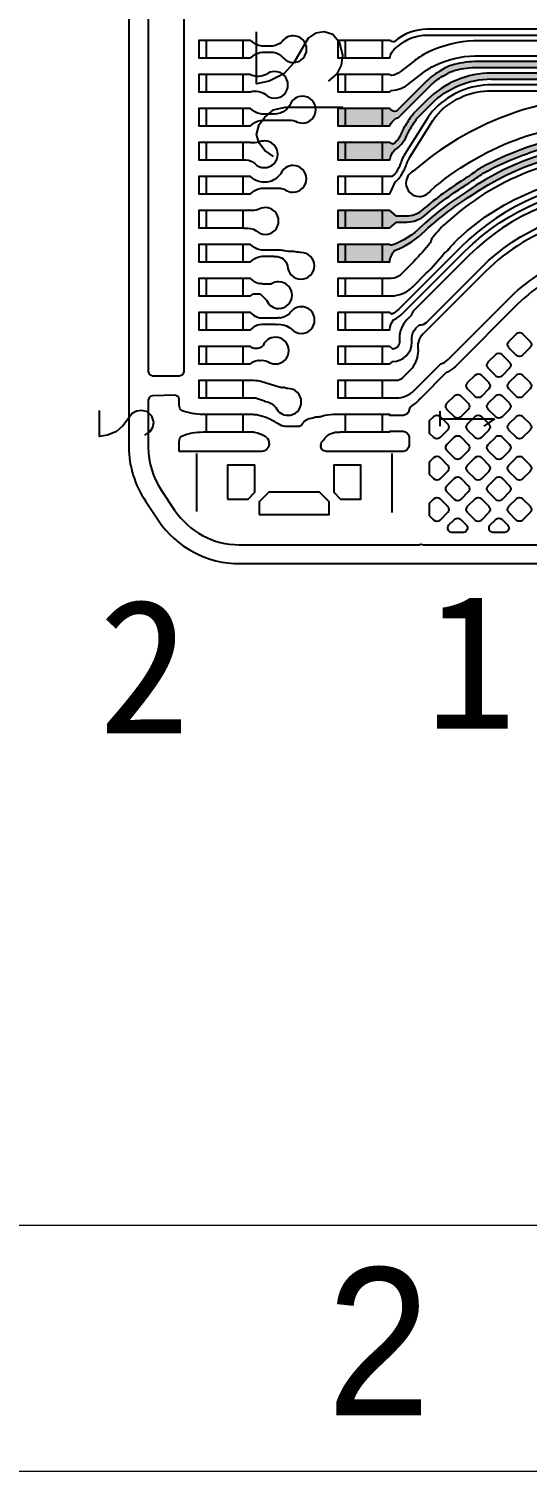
# Model space of a CAD drawing. Header units: millimetres. Extents: x 164 to 1164, y 133 to 906.
# Drawn here: x 243.63 to 258.81, y 440.77 to 484.73 of the extents above; entities that cross this region are included whole.
import ezdxf

# ---------------------------------------------------------------- set-up
doc = ezdxf.new("R2010")
doc.units = ezdxf.units.MM
for name, color, linetype in [('00点位图', 100, 'Continuous'), ('gbr-dxf', 7, 'Continuous'), ('gbr-dxf_layer0', 7, 'Continuous'), ('gbr-outline-dxf', 2, 'Continuous'), ('lingjian_layer1', 7, 'Continuous'), ('outline_layer0', 7, 'Continuous'), ('備註', 1, 'Continuous'), ('设计图框', 120, 'Continuous')]:
    doc.layers.add(name, color=color, linetype=linetype)
doc.styles.add('SLDTEXTSTYLE1', font='', dxfattribs={"width": 0.94})
doc.styles.get("Standard").update_dxf_attribs({"font": ''})
doc.styles.get('SLDTEXTSTYLE1').set_extended_font_data('SWIsop1')
doc.styles.get('Standard').set_extended_font_data('SimSun')
pattern_1 = [(270, (59.90475, 10702.29015), (0.2069388116, -4e-17), [0.150500954, -0.0564378577]), (360, (59.90475, 10702.29015), (5e-17, 0.2069388116), [0.150500954, -0.0564378577])]

# ---------------------------------------------------------------- blocks, each defined once
blk = doc.blocks.new('YHD点位图')
at = {"layer": '00点位图', "color": 4, "linetype": 'Continuous', "lineweight": 18}
for p, q in [((1662.795, 1446.327), (1959.795, 1446.327)), ((1667.795, 1441.327), (1954.795, 1441.327))]:
    blk.add_line(p, q, dxfattribs=at)
at = {"layer": '00点位图', "color": 4, "linetype": 'Continuous', "lineweight": 0, "insert": (1721.61, 1445.462), "char_height": 3, "attachment_point": 1, "style": 'SLDTEXTSTYLE1'}
blk.add_mtext('2', dxfattribs=at)

msp = doc.modelspace()

# ---------------------------------------------------------------- hatches: boundary and pattern name
at = {"layer": '備註'}
h = msp.add_hatch(dxfattribs=at)
h.set_pattern_fill('ANGLE', color=2, scale=0.029626, angle=-90, style=0)
h.set_pattern_definition(pattern_1)
h.paths.add_polyline_path([(552.718, 511.701), (552.718, 511.701), (554.297, 511.701), (554.297, 512.228), (552.718, 512.228), (552.718, 512.226, -0.147077), (552.442, 511.922, 0.024913), (552.216, 511.833, 0.009985), (552.214, 511.832, -0.10745), (550.302, 511.414), (550.299, 511.415), (514.355, 511.415), (514.354, 511.415, -0.007679), (513.666, 511.425, 0.026031), (513.657, 511.425), (511.675, 511.425, -0.103594), (502.203, 513.41, 0.013559), (502.199, 513.412, -0.023696), (500.196, 514.405, 0.013637), (500.193, 514.407, -0.025081), (498.186, 515.661, 0.013786), (498.182, 515.664), (496.87, 516.578, 0.01809), (496.865, 516.581, 0.027318), (496.073, 517.071, 0.021475), (496.066, 517.074, 0.083946), (493.376, 517.999, 0.016943), (493.37, 518), (492.162, 518.199, 0.012799), (492.159, 518.199, 0.040417), (491.009, 518.293, 0.015946), (491.004, 518.293), (364.936, 518.293, 0.027983), (364.926, 518.293, -0.010849), (364.872, 518.29), (364.868, 518.29, -0.004752), (364.67, 518.286, 0.01042), (364.668, 518.286, -0.007512), (364.498, 518.293, 0.01663), (364.493, 518.293), (354.436, 518.293), (354.431, 518.293, 0.074077), (345.931, 516.961, 0.010787), (345.929, 516.96, 0.121182), (336.223, 511.088), (336.222, 511.087), (322.273, 497.139), (322.273, 497.139), (322.271, 497.136), (322.27, 497.136), (320.811, 495.676), (320.81, 495.676, -0.116018), (304.933, 485.847, 0.021578), (304.926, 485.844, -0.005089), (304.825, 485.808, 0.02687), (304.817, 485.806), (304.81, 485.803, -0.003934), (304.757, 485.786, 0.01321), (304.753, 485.785, -0.079744), (291.993, 483.737), (257.216, 483.737, 0.021672), (257.209, 483.737, 0.061611), (256.497, 483.619, 0.015265), (256.492, 483.617, 0.055704), (256.318, 483.543, 0.014582), (256.314, 483.541), (256.144, 483.443, 0.01249), (256.141, 483.441, 0.064006), (255.714, 483.111), (255.714, 483.111), (254.852, 482.248, -0.346821), (254.687, 482.24, -0.056281), (254.623, 482.305), (254.623, 482.306), (253.044, 482.306), (253.044, 481.778), (254.623, 481.778), (254.623, 481.78, -0.140537), (254.799, 481.999, 0.012626), (254.857, 482.017, 0.122696), (254.895, 482.039, 0.009953), (254.896, 482.041), (255.84, 482.986), (255.84, 482.986, -0.064349), (256.233, 483.29, 0.010028), (256.235, 483.291), (256.399, 483.385, 0.011562), (256.402, 483.387, -0.058511), (256.547, 483.448, 0.017176), (256.552, 483.45, -0.06084), (257.212, 483.56), (291.993, 483.56, 0.079726), (304.806, 485.615), (304.808, 485.616, 0.004157), (304.866, 485.635, 0.010305), (304.869, 485.636), (304.871, 485.637, 0.016788), (304.877, 485.638, 0.0056), (304.991, 485.679, 0.010062), (304.994, 485.68, 0.115989), (320.936, 495.55), (320.936, 495.551), (322.396, 497.01), (322.396, 497.011), (322.399, 497.013), (322.399, 497.013), (336.347, 510.962), (336.348, 510.963, -0.121149), (345.979, 516.79, 0.010844), (345.982, 516.791, -0.074072), (354.429, 518.115), (354.432, 518.115), (364.49, 518.115, 0.007681), (364.669, 518.108, 0.028419), (364.679, 518.108, 0.004526), (364.87, 518.113), (364.873, 518.113, 0.01183), (364.94, 518.116), (490.998, 518.116, 0.015891), (491.003, 518.115, -0.040734), (492.134, 518.023, 0.013027), (492.137, 518.023), (493.336, 517.826, 0.016787), (493.341, 517.825, -0.084326), (495.988, 516.915, 0.021778), (495.994, 516.911, -0.026919), (496.759, 516.439, 0.018343), (496.763, 516.435), (498.084, 515.516, 0.013792), (498.088, 515.513, 0.024991), (500.102, 514.254, 0.013709), (500.106, 514.252, 0.023698), (502.124, 513.251, 0.013438), (502.128, 513.249, 0.103639), (511.675, 511.247), (511.675, 511.247), (513.663, 511.247, 0.012432), (513.666, 511.247, 0.00761), (514.355, 511.237), (550.295, 511.237), (550.299, 511.237, 0.107504), (552.285, 511.669, 0.010305), (552.287, 511.67, -0.022597), (552.477, 511.747, -0.12907), (552.718, 511.701)])
h = msp.add_hatch(dxfattribs=at)
h.set_pattern_fill('ANGLE', color=2, scale=0.029626, angle=-90, style=0)
h.set_pattern_definition(pattern_1)
h.paths.add_polyline_path([(254.622, 480.741), (254.622, 480.741), (254.623, 480.741), (254.623, 480.745, -0.143527), (254.767, 481.04, 0.161912), (255.129, 481.458, 0.011857), (255.13, 481.461, -0.03154), (255.201, 481.609), (255.201, 481.61, -0.024073), (255.425, 481.96), (255.426, 481.961, -0.041611), (255.539, 482.095), (255.54, 482.095), (255.89, 482.446), (255.89, 482.446, -0.19853), (257.712, 483.205, 0.018524), (257.719, 483.204), (291.997, 483.204, 0.015927), (292.002, 483.205, 0.079659), (304.915, 485.277, 0.010038), (304.918, 485.277, 0.003875), (304.977, 485.297), (304.979, 485.298, 0.0046), (304.984, 485.3, 0.013237), (304.988, 485.301), (304.988, 485.301, 0.010502), (304.991, 485.302, 0.005277), (305.106, 485.342), (305.106, 485.342, 0.115991), (321.187, 495.299), (321.188, 495.299), (322.647, 496.759), (322.647, 496.759), (322.65, 496.762), (322.65, 496.762), (336.599, 510.71, -0.121188), (346.088, 516.451, 0.015859), (346.092, 516.453, -0.073996), (354.428, 517.76, 0.016892), (354.433, 517.76), (364.482, 517.76, 0.007318), (364.663, 517.752, 0.02268), (364.67, 517.752, 0.00479), (364.88, 517.757), (364.883, 517.757, 0.00999), (364.953, 517.76), (364.954, 517.76), (491.002, 517.76), (491.002, 517.76, -0.040628), (492.072, 517.673, 0.012836), (492.076, 517.673), (493.283, 517.474), (493.284, 517.474, -0.084204), (495.814, 516.605, 0.013395), (495.818, 516.602, -0.027302), (496.56, 516.144), (496.56, 516.143), (497.877, 515.226, 0.013623), (497.881, 515.224, 0.025079), (499.933, 513.941, 0.02179), (499.94, 513.938, 0.023623), (501.982, 512.925, 0.013169), (501.985, 512.923, 0.103579), (511.669, 510.892, 0.015928), (511.675, 510.892), (513.657, 510.892), (513.658, 510.892, 0.007528), (514.349, 510.882, 0.015927), (514.354, 510.882), (517.122, 510.882, 0.009993), (517.125, 510.882, 0.010631), (519.146, 510.839, 0.015908), (519.151, 510.839), (552.515, 510.839), (552.718, 510.663), (552.719, 510.664), (554.296, 510.664), (554.296, 511.191), (552.719, 511.191), (552.718, 511.192), (552.516, 511.016), (519.146, 511.016, 0.015908), (519.141, 511.016, -0.01057), (517.139, 511.059, 0.02945), (517.129, 511.059), (514.349, 511.059, 0.015871), (514.344, 511.059, -0.007514), (513.659, 511.07), (513.653, 511.07), (511.68, 511.07, 0.015853), (511.675, 511.07, -0.103589), (502.06, 513.084, 0.013854), (502.057, 513.086, -0.023741), (500.02, 514.097, 0.021454), (500.013, 514.1, -0.024958), (497.986, 515.367, 0.013892), (497.982, 515.369), (496.662, 516.289), (496.661, 516.289, 0.027168), (495.906, 516.756, 0.013861), (495.903, 516.758, 0.084334), (493.313, 517.649), (493.312, 517.649), (492.108, 517.847, 0.012788), (492.105, 517.848, 0.040777), (491.002, 517.938), (364.948, 517.938, 0.033501), (364.936, 517.937, -0.008576), (364.882, 517.935), (364.878, 517.935, -0.004789), (364.671, 517.93, -0.007662), (364.488, 517.938, 0.030158), (364.477, 517.938), (354.44, 517.938, 0.020822), (354.433, 517.938, 0.074094), (346.035, 516.621, 0.015776), (346.03, 516.619, 0.121134), (336.473, 510.836), (336.473, 510.836), (336.473, 510.836), (336.473, 510.836), (322.525, 496.888), (322.525, 496.888), (322.522, 496.885), (322.522, 496.885), (321.062, 495.425), (321.061, 495.424, -0.115971), (305.053, 485.512, 0.016224), (305.048, 485.51, -0.005267), (304.937, 485.471, 0.01145), (304.934, 485.47, -0.00641), (304.929, 485.468, 0.015451), (304.924, 485.467), (304.922, 485.466, -0.003872), (304.866, 485.447, 0.011452), (304.862, 485.446, -0.079707), (291.997, 483.382, 0.015908), (291.992, 483.382), (257.725, 483.382, 0.01892), (257.719, 483.382, 0.199175), (255.764, 482.571), (255.764, 482.571), (255.414, 482.221, 0.041955), (255.28, 482.063, 0.009866), (255.279, 482.061, 0.024085), (255.046, 481.696, 0.011282), (255.045, 481.693, 0.031648), (254.964, 481.525), (254.964, 481.523, -0.141286), (254.722, 481.222, -0.092915), (254.623, 481.268), (254.623, 481.269), (253.044, 481.269), (253.044, 480.741), (254.621, 480.741)])
h = msp.add_hatch(dxfattribs=at)
h.set_pattern_fill('ANGLE', color=3, scale=0.029626, angle=-90, style=0)
h.set_pattern_definition(pattern_1)
h.paths.add_polyline_path([(552.719, 509.118), (552.719, 509.117), (552.718, 509.117), (552.718, 509.099, -0.135503), (552.63, 508.843, 0.145481), (552.395, 508.571, 0.012806), (552.394, 508.567, -0.309626), (552.007, 508.338, 0.01323), (552.003, 508.338), (551.933, 508.343, 0.032146), (551.922, 508.343, -0.03227), (551.845, 508.346, 0.037966), (551.831, 508.346), (551.822, 508.346, 0.0189), (551.816, 508.347), (551.621, 508.347), (551.617, 508.347, -0.197315), (551.301, 508.479, 0.0138), (551.297, 508.482), (551.035, 508.745, 0.014353), (551.031, 508.748, 0.198284), (549.721, 509.289), (549.72, 509.289), (519.153, 509.289, 0.0189), (519.147, 509.289, -0.009045), (516.774, 509.332), (516.771, 509.332), (514.346, 509.332), (514.343, 509.332, -0.007254), (513.632, 509.343), (513.629, 509.343), (511.674, 509.343), (511.67, 509.343, -0.095145), (502.155, 511.17), (502.154, 511.17, -0.003087), (501.936, 511.259, 0.013519), (501.932, 511.26, -0.003336), (501.888, 511.279, 0.024524), (501.88, 511.282, -0.00549), (501.362, 511.502, 0.013153), (501.358, 511.503, -0.023702), (499.178, 512.586, 0.015009), (499.174, 512.588), (499.169, 512.591, 0.010887), (499.166, 512.593, -0.002083), (498.983, 512.696, 0.021338), (498.977, 512.7), (495.537, 514.657, 0.02144), (495.53, 514.66, 0.024705), (494.507, 515.178, 0.022611), (494.5, 515.181, 0.004658), (494.494, 515.183, 0.115), (490.233, 516.176), (352.622, 516.176), (352.618, 516.176, 0.020104), (352.437, 516.169), (352.436, 516.169, 0.055498), (346.537, 515.017, 0.010411), (346.534, 515.016, 0.095771), (339.277, 511.109, 0.029124), (339.269, 511.102), (338.737, 510.57, 0.078224), (338.72, 510.547), (322.55, 494.376, -0.198912), (291.794, 481.636, 0.015908), (291.789, 481.636), (261.311, 481.636), (261.307, 481.636, 0.02385), (261.121, 481.628, 0.01214), (261.118, 481.627, 0.024489), (260.169, 481.489, 0.0098), (260.167, 481.489, 0.045369), (258.642, 481.059, 0.012638), (258.638, 481.058, 0.034138), (257.42, 480.509, 0.010851), (257.418, 480.508, 0.042989), (257.259, 480.403), (257.258, 480.402, -0.025658), (257.068, 480.267), (257.066, 480.266, 0.009269), (256.796, 480.087, 0.037569), (255.583, 479.187), (255.582, 479.186, -0.180112), (255.136, 479.02, 0.01571), (255.131, 479.02), (254.825, 479.02), (254.623, 479.195), (254.622, 479.195), (253.044, 479.195), (253.044, 478.667), (254.621, 478.667), (254.623, 478.667), (254.825, 478.842), (255.136, 478.842, 0.016824), (255.141, 478.842, 0.178862), (255.699, 479.053), (255.7, 479.054, -0.037453), (256.888, 479.935, 0.020731), (256.894, 479.939, -0.00943), (257.163, 480.117), (257.164, 480.118, 0.025582), (257.369, 480.263), (257.37, 480.264, -0.043133), (257.504, 480.353), (257.506, 480.354, -0.033952), (258.695, 480.89, 0.017588), (258.701, 480.892, -0.045603), (260.202, 481.315, 0.013321), (260.206, 481.316, -0.024493), (261.138, 481.451, 0.011473), (261.141, 481.451, -0.022889), (261.304, 481.459), (261.307, 481.459), (291.794, 481.459, 0.015927), (291.799, 481.459, 0.198882), (322.675, 494.25), (322.675, 494.25), (322.675, 494.25), (338.862, 510.438), (338.862, 510.438, 0.078286), (338.879, 510.46), (339.392, 510.974, -0.095763), (346.589, 514.848, 0.011223), (346.592, 514.849, -0.05547), (352.45, 515.992), (352.451, 515.992, -0.020503), (352.621, 515.999), (352.625, 515.999), (490.233, 515.999), (490.233, 515.999, -0.115116), (494.42, 515.022, 0.014141), (494.424, 515.02, 0.015061), (494.428, 515.018, -0.025019), (495.449, 514.502, 0.021915), (495.455, 514.499), (498.882, 512.549, 0.021968), (498.889, 512.545, 0.002193), (499.083, 512.435, 0.016195), (499.088, 512.433), (499.092, 512.431, 0.012824), (499.095, 512.429, 0.023701), (501.291, 511.339, 0.01381), (501.295, 511.338, 0.00538), (501.806, 511.121, 0.017888), (501.811, 511.118, 0.004049), (501.868, 511.094, 0.013328), (501.872, 511.093, 0.003034), (502.089, 511.005), (502.089, 511.005, 0.09518), (511.674, 509.165), (511.678, 509.165), (513.628, 509.165, 0.007277), (514.346, 509.155), (514.35, 509.155), (516.769, 509.155, 0.009016), (519.141, 509.112, 0.0189), (519.147, 509.112), (549.72, 509.112, -0.198919), (550.909, 508.619, 0.013632), (550.912, 508.616), (551.175, 508.354, 0.014818), (551.178, 508.35, 0.197222), (551.621, 508.169), (551.624, 508.169), (551.809, 508.169, 0.0189), (551.815, 508.169), (551.831, 508.169, 0.030828), (551.927, 508.165), (551.996, 508.161, 0.012512), (552, 508.161, 0.299298), (552.547, 508.477, -0.074829), (552.728, 508.59), (554.297, 508.59), (554.297, 509.117), (552.72, 509.117)])
h = msp.add_hatch(dxfattribs=at)
h.set_pattern_fill('ANGLE', color=3, scale=0.029626, angle=-90, style=0)
h.set_pattern_definition(pattern_1)
h.paths.add_polyline_path([(254.622, 477.63), (254.622, 477.63), (254.623, 477.63), (254.623, 477.637, -0.155942), (254.772, 477.977, 0.106034), (255.706, 478.58, -0.045747), (257.087, 479.64, 0.01726), (257.092, 479.643, -0.152472), (261.765, 481.104), (261.769, 481.103), (291.793, 481.103, 0.015927), (291.798, 481.104, 0.198888), (322.926, 493.999), (322.927, 493.999), (322.927, 493.999), (322.927, 493.999), (322.927, 493.999), (339.222, 510.295), (339.222, 510.295, 0.055575), (339.234, 510.31), (339.645, 510.721, -0.095277), (346.691, 514.507, 0.015773), (346.696, 514.508, -0.055347), (352.463, 515.636, 0.01194), (352.467, 515.637, -0.019878), (352.63, 515.643), (352.633, 515.643), (372.905, 515.643, 0.015034), (372.91, 515.644, -0.009128), (372.927, 515.643, 0.023517), (372.935, 515.643), (474.866, 515.643, 0.036179), (474.879, 515.644), (490.231, 515.644), (490.231, 515.644, -0.114965), (494.255, 514.706, 0.031562), (494.265, 514.701, -0.025458), (495.272, 514.194), (495.273, 514.194), (498.713, 512.235, 0.015024), (498.717, 512.233, 0.002163), (498.913, 512.124), (498.914, 512.123, -0.009184), (498.928, 512.115, 0.018956), (498.934, 512.112, 0.023579), (501.148, 511.013, 0.013656), (501.152, 511.012, 0.005363), (501.668, 510.793, 0.01961), (501.674, 510.79, 0.003892), (501.734, 510.765, 0.011297), (501.737, 510.764, 0.003004), (501.955, 510.675, 0.033594), (501.967, 510.671, 0.095026), (511.668, 508.81, 0.018881), (511.674, 508.81), (513.624, 508.81), (513.626, 508.81, 0.007144), (514.342, 508.8), (514.345, 508.799), (516.764, 508.799), (516.764, 508.799, 0.00901), (519.147, 508.757), (519.151, 508.757), (549.72, 508.757), (549.72, 508.757, -0.197599), (550.653, 508.373, 0.021431), (550.658, 508.368), (551.12, 507.906), (551.12, 507.906, 0.198741), (551.718, 507.658), (551.722, 507.658), (552.465, 507.658), (552.718, 507.553), (552.719, 507.553), (554.297, 507.553), (554.297, 508.08), (552.719, 508.08), (552.718, 508.081), (552.442, 507.835), (551.718, 507.835), (551.715, 507.835, -0.197454), (551.245, 508.031), (550.789, 508.488, 0.021952), (550.784, 508.494, 0.199017), (549.72, 508.934), (519.147, 508.934), (519.144, 508.934, -0.009011), (516.767, 508.977), (516.76, 508.977), (514.349, 508.977), (514.345, 508.977, -0.007232), (513.626, 508.988, 0.022689), (513.619, 508.988), (511.68, 508.988, 0.018939), (511.674, 508.988, -0.095185), (502.023, 510.84, 0.032744), (502.012, 510.844, -0.00293), (501.801, 510.93, 0.015787), (501.797, 510.932, -0.003241), (501.749, 510.951, 0.022691), (501.742, 510.954, -0.005471), (501.219, 511.176, 0.013385), (501.215, 511.178, -0.023578), (499.016, 512.269, 0.009982), (499.014, 512.271, 0.007367), (498.998, 512.28, -0.002203), (498.801, 512.39, 0.01244), (498.797, 512.391), (495.361, 514.348), (495.36, 514.348, 0.025293), (494.343, 514.861, 0.01195), (494.34, 514.862, 0.115167), (490.231, 515.821), (474.866, 515.821, 0.036159), (474.853, 515.82), (372.938, 515.82, 0.012809), (372.905, 515.821, 0.015834), (372.9, 515.821), (352.637, 515.821), (352.633, 515.821, 0.020712), (352.449, 515.813, 0.011749), (352.445, 515.813, 0.055264), (346.648, 514.679, 0.015735), (346.643, 514.678, 0.095395), (339.529, 510.856, 0.028013), (339.522, 510.849), (339.097, 510.424, 0.012931), (339.094, 510.421, 0.044607), (339.084, 510.409), (322.801, 494.124, -0.198918), (291.793, 481.281, 0.015908), (291.788, 481.281), (261.772, 481.281), (261.769, 481.281, 0.152599), (256.99, 479.789, 0.045688), (255.586, 478.711, 0.015441), (255.582, 478.707), (255.582, 478.707), (255.582, 478.707, -0.108699), (254.686, 478.135, -0.063244), (254.623, 478.157), (254.623, 478.158), (253.044, 478.158), (253.044, 477.63), (254.621, 477.63)])

# ---------------------------------------------------------------- linework, layer by layer
at = {"layer": 'gbr-dxf', "linetype": 'Continuous'}
for points in [[(247.271, 495.467), (247.271, 474.291, 0.35684), (247.404, 474.158), (248.224, 474.158, 0.35684), (248.358, 474.291), (248.358, 489.848, 0.014325)], [(291.986, 484.721), (255.771, 484.721, 0.018996), (255.764, 484.722, 0.18433), (254.759, 484.338, -0.107906), (254.623, 484.379), (254.623, 484.38), (253.044, 484.38), (253.044, 483.852), (254.62, 483.852), (254.622, 483.852), (254.622, 483.852), (254.623, 483.852), (254.623, 483.855, -0.124127), (254.766, 484.123, 0.049444), (254.875, 484.203), (254.877, 484.204, -0.183356), (255.758, 484.544, 0.018234), (255.764, 484.544), (291.991, 484.544, 0.015946)], [(291.992, 484.367), (257.203, 484.367, 0.019098), (257.186, 484.366, 0.100115), (255.811, 484.03, 0.006746), (255.807, 484.028, 0.055547), (255.38, 483.765), (255.377, 483.763), (254.944, 483.424, 0.006639), (254.941, 483.422, -0.130634), (254.68, 483.31, -0.027129), (254.623, 483.342), (254.623, 483.343), (253.044, 483.343), (253.044, 482.815), (254.623, 482.815), (254.623, 482.816, -0.02382), (254.669, 482.856, 0.148803), (255.215, 483.063, 0.006553), (255.218, 483.066), (255.658, 483.409), (255.66, 483.411, -0.054674), (255.997, 483.618), (256, 483.62, -0.10098), (257.211, 483.915), (291.982, 483.915, 0.011836)], [(291.993, 483.737), (257.216, 483.737, 0.021672), (257.209, 483.737, 0.061611), (256.497, 483.619, 0.015265), (256.492, 483.617, 0.055704), (256.318, 483.543, 0.014582), (256.314, 483.541), (256.144, 483.443, 0.01249), (256.141, 483.441, 0.064006), (255.714, 483.111), (255.714, 483.111), (254.852, 482.248, -0.346821), (254.687, 482.24, -0.056281), (254.623, 482.305), (254.623, 482.306), (253.044, 482.306), (253.044, 481.778), (254.623, 481.778), (254.623, 481.78, -0.140537), (254.799, 481.999, 0.012626), (254.857, 482.017, 0.122696), (254.895, 482.039, 0.009953), (254.896, 482.041), (255.84, 482.986), (255.84, 482.986, -0.064349), (256.233, 483.29, 0.010028), (256.235, 483.291), (256.399, 483.385, 0.011562), (256.402, 483.387, -0.058511), (256.547, 483.448, 0.017176), (256.552, 483.45, -0.06084), (257.212, 483.56), (291.993, 483.56, 0.079726)], [(291.992, 483.382), (257.725, 483.382, 0.01892), (257.719, 483.382, 0.199175), (255.764, 482.571), (255.764, 482.571), (255.414, 482.221, 0.041955), (255.28, 482.063, 0.009866), (255.279, 482.061, 0.024085), (255.046, 481.696, 0.011282), (255.045, 481.693, 0.031648), (254.964, 481.525), (254.964, 481.523, -0.141286), (254.722, 481.222, -0.092915), (254.623, 481.268), (254.623, 481.269), (253.044, 481.269), (253.044, 480.741), (254.621, 480.741), (254.622, 480.741), (254.622, 480.741), (254.623, 480.741), (254.623, 480.745, -0.143527), (254.767, 481.04, 0.161912), (255.129, 481.458, 0.011857), (255.13, 481.461, -0.03154), (255.201, 481.609), (255.201, 481.61, -0.024073), (255.425, 481.96), (255.426, 481.961, -0.041611), (255.539, 482.095), (255.54, 482.095), (255.89, 482.446), (255.89, 482.446, -0.19853), (257.712, 483.205, 0.018524), (257.719, 483.204), (291.997, 483.204, 0.015927)], [(291.994, 483.027), (257.725, 483.027, 0.015872), (257.719, 483.027, 0.199334), (256.016, 482.32), (256.016, 482.32, 0.055145), (255.792, 482.039, 0.010956), (255.79, 482.037), (255.084, 480.915), (255.083, 480.914, 0.050917), (254.985, 480.715, 0.01085), (254.984, 480.713, -0.004774), (254.917, 480.538), (254.917, 480.537, -0.052101), (254.878, 480.466, 0.012539), (254.876, 480.463, 0.039958), (254.816, 480.355, -0.034736), (254.744, 480.27, 0.109782), (254.739, 480.267, -0.230976), (254.628, 480.233, 0.143255), (254.62, 480.232), (253.044, 480.232), (253.044, 479.704), (254.621, 479.704), (254.623, 479.704), (254.797, 480.077), (254.805, 480.084), (254.806, 480.085, 0.059651), (254.963, 480.256, 0.061711), (254.974, 480.274, -0.043907), (255.025, 480.367), (255.025, 480.367, 0.052713), (255.082, 480.471, 0.014022), (255.084, 480.475, 0.004772), (255.152, 480.653, 0.0099), (255.152, 480.656, -0.049638), (255.233, 480.818), (255.234, 480.819), (255.939, 481.94, 0.010477), (255.94, 481.942, -0.055618), (256.142, 482.195), (256.142, 482.195, -0.198707), (257.714, 482.849, 0.015651), (257.719, 482.849), (291.997, 482.849)], [(291.998, 482.672), (261.404, 482.672), (261.404, 482.672, 0.181793), (255.337, 480.391, 0.280074), (255.117, 480.029, 0.414225), (255.524, 479.622, 0.247669), (255.861, 479.799, -0.18166), (261.404, 481.882), (291.985, 481.882, 0.008948)], [(260.167, 481.489, 0.045369), (258.642, 481.059, 0.012638), (258.638, 481.058, 0.034138), (257.42, 480.509, 0.010851), (257.418, 480.508, 0.042989), (257.259, 480.403), (257.258, 480.402, -0.025658), (257.068, 480.267), (257.066, 480.266, 0.009269), (256.796, 480.087, 0.037569), (255.583, 479.187), (255.582, 479.186, -0.180112), (255.136, 479.02, 0.01571), (255.131, 479.02), (254.825, 479.02), (254.623, 479.195), (254.622, 479.195), (253.044, 479.195), (253.044, 478.667), (254.621, 478.667), (254.623, 478.667), (254.825, 478.842), (255.136, 478.842, 0.016824), (255.141, 478.842, 0.178862), (255.699, 479.053), (255.7, 479.054, -0.037453), (256.888, 479.935, 0.020731), (256.894, 479.939, -0.00943), (257.163, 480.117), (257.164, 480.118, 0.025582), (257.369, 480.263), (257.37, 480.264, -0.043133), (257.504, 480.353), (257.506, 480.354, -0.033952), (258.695, 480.89, 0.017588), (258.701, 480.892, -0.045603), (260.202, 481.315, 0.013321)], [(261.769, 481.281, 0.152599), (256.99, 479.789, 0.045688), (255.586, 478.711, 0.015441), (255.582, 478.707), (255.582, 478.707), (255.582, 478.707, -0.108699), (254.686, 478.135, -0.063244), (254.623, 478.157), (254.623, 478.158), (253.044, 478.158), (253.044, 477.63), (254.621, 477.63), (254.622, 477.63), (254.622, 477.63), (254.623, 477.63), (254.623, 477.637, -0.155942), (254.772, 477.977, 0.106034), (255.706, 478.58, -0.045747), (257.087, 479.64, 0.01726), (257.092, 479.643, -0.152472), (261.765, 481.104)], [(261.762, 480.926, 0.188756), (256.308, 478.786), (256.307, 478.785, 0.044808), (255.918, 478.353, 0.124209), (255.861, 478.217, -0.029955), (255.353, 477.645), (255.353, 477.645), (255.353, 477.645), (255.353, 477.645), (254.948, 477.24), (254.947, 477.239, -0.194974), (254.665, 477.121), (254.661, 477.121), (254.623, 477.121), (254.623, 477.121), (253.044, 477.121), (253.044, 476.593), (254.623, 476.593), (254.623, 476.594), (254.654, 476.594), (254.66, 476.594, 0.198374), (255.319, 476.866), (255.321, 476.867), (255.726, 477.272, 0.030173), (256.279, 477.897, 0.129866), (256.4, 477.992, -0.044614), (256.715, 478.343), (256.716, 478.344, -0.188998), (261.769, 480.324)], [(291.791, 480.146), (261.769, 480.146, 0.198913), (256.788, 478.083), (254.895, 476.19, -0.068255), (254.687, 476.033, -0.073207), (254.623, 476.083), (254.623, 476.084), (253.044, 476.084), (253.044, 475.557), (254.62, 475.557), (254.622, 475.556), (254.622, 475.557), (254.623, 475.557), (254.623, 475.568, -0.147898), (254.739, 475.859, 0.077176), (255.021, 476.064), (256.914, 477.958), (256.914, 477.958), (256.914, 477.958, -0.19891), (261.769, 479.969), (291.788, 479.969)], [(261.76, 479.791, 0.198521), (257.041, 477.833), (257.039, 477.832), (255.365, 476.158, 0.164394), (255.29, 476.007), (255.155, 475.871), (255.154, 475.87, 0.198676), (254.919, 475.302), (254.919, 475.178, 0.009785), (254.919, 475.172, -0.402254), (254.714, 474.972), (254.623, 475.048), (254.622, 475.047), (253.044, 475.047), (253.044, 474.52), (254.622, 474.52), (254.623, 474.519), (254.714, 474.595, 0.413341), (255.296, 475.178, 0.012971), (255.295, 475.188), (255.295, 475.302), (255.295, 475.302, -0.198491), (255.42, 475.604), (255.421, 475.605), (255.525, 475.709, 0.224894), (255.738, 475.785), (257.412, 477.46), (257.413, 477.461, -0.198862), (261.769, 479.264, 0.009235)], [(259.976, 478.811, 0.120897), (257.538, 477.333), (257.537, 477.332), (255.633, 475.428, 0.25403), (255.485, 474.929, -0.141101), (255.311, 474.396), (255.003, 474.088), (255.002, 474.087, -0.197772), (254.816, 474.01), (254.623, 474.01), (254.623, 474.011), (253.044, 474.011), (253.044, 473.483), (254.623, 473.483), (254.623, 473.484), (254.816, 473.484), (254.817, 473.484, 0.198199), (255.374, 473.715), (255.376, 473.716), (256.181, 474.521, 0.121378), (256.404, 474.656), (258.308, 476.56), (258.31, 476.562, -0.121217), (260.309, 477.772, 0.004246)], [(260.401, 477.481, 0.12123), (258.526, 476.346), (256.62, 474.441), (256.62, 474.441), (256.62, 474.441, -0.087378), (256.379, 474.271, 0.083101), (256.328, 474.236, 0.006675), (256.325, 474.234), (255.591, 473.5), (255.591, 473.499, -0.019527), (255.528, 473.441, 0.025941), (255.514, 473.428, 0.050374), (255.49, 473.399), (255.436, 473.345, -0.076041), (255.298, 473.244), (255.283, 473.235, 0.224071), (255.217, 473.127), (255.217, 473.116, -0.308041), (255.027, 472.947), (254.623, 472.947), (254.623, 472.974), (253.044, 472.974), (253.044, 472.973), (252.905, 472.973, 0.077953), (252.557, 472.919, 0.012449), (252.554, 472.918, -0.063145), (252.426, 472.894, 0.210055), (252.36, 472.893, -0.050276), (252.266, 472.861, 0.25712), (251.932, 472.654, -0.180196), (251.838, 472.608), (251.443, 472.608, -0.124432), (251.209, 472.704, 0.116918), (251.174, 472.719, 0.094553), (250.605, 472.957, 0.008837), (250.596, 472.958, 0.046072), (250.451, 472.973, 0.008772), (250.443, 472.974), (250.386, 472.974), (250.386, 472.974), (248.929, 472.974, -0.090313), (248.284, 473.099, -0.20921), (248.213, 473.263), (248.213, 473.264), (248.213, 473.431, 0.364261), (248.076, 473.564), (247.4, 473.546, 0.349493), (247.271, 473.414), (247.271, 471.978, 0.147934), (247.669, 470.665), (248.07, 470.064, 0.2508), (250.041, 469.008), (250.914, 469.008, 0.048845), (250.993, 469.001, 0.048851), (251.072, 469.008), (255.514, 469.008, 0.098732), (255.57, 469.025, 0.114272), (255.653, 469.009), (283.902, 469.009)]]:
    msp.add_lwpolyline(points, format="xyb", dxfattribs=at)
for points in [[(251.685, 483.709, 0.414225), (252.092, 484.116, 0.414225), (251.685, 484.523, 0.248887), (251.348, 484.344, -0.178092), (251.003, 484.205), (250.77, 484.205, -0.173635), (250.448, 484.336, 0.111709), (250.417, 484.353), (250.386, 484.38), (250.385, 484.38), (248.807, 484.38), (248.807, 483.852), (250.385, 483.852), (250.386, 483.852), (250.417, 483.878, 0.113477), (250.449, 483.896, -0.164305), (250.751, 484.027), (251.023, 484.027, -0.176779), (251.358, 483.874, 0.237962)], [(251.116, 482.618, 0.414225), (251.524, 483.025, 0.414225), (251.116, 483.433, 0.172149), (250.859, 483.342, -0.20464), (250.413, 483.32), (250.386, 483.343), (250.385, 483.343), (248.807, 483.343), (248.807, 482.815), (250.386, 482.815), (250.386, 482.815), (250.401, 482.828, -0.206085), (250.827, 482.739, 0.20022)], [(250.386, 481.778), (250.445, 481.829, -0.171127), (250.767, 481.953), (251.449, 481.953, 0.14311), (251.495, 481.947, -0.125806), (251.756, 481.918, 0.133302), (251.962, 481.862, 0.414225), (252.369, 482.27, 0.414225), (251.962, 482.677, 0.328414), (251.573, 482.391, -0.137763), (251.359, 482.195, -0.009685), (251.347, 482.195, 0.255187), (251.283, 482.164, -0.095242), (251.082, 482.138, 0.125635), (251.043, 482.131), (250.778, 482.131, -0.17853), (250.442, 482.257), (250.441, 482.259), (250.386, 482.306), (250.386, 482.306), (250.386, 482.306), (250.386, 482.306), (250.386, 482.306), (248.808, 482.306), (248.808, 481.778), (250.384, 481.778)], [(250.809, 480.502, 0.414225), (251.216, 480.909, 0.414225), (250.809, 481.317, 0.109101), (250.638, 481.279, -0.115985), (250.393, 481.263), (250.386, 481.269), (250.385, 481.269), (248.808, 481.269), (248.808, 480.741), (250.25, 480.741, -0.128495), (250.503, 480.641, 0.216039)], [(250.386, 479.704), (250.441, 479.751, 0.010774), (250.442, 479.753, -0.174009), (250.769, 479.879), (251.078, 479.879), (251.293, 479.874, -0.071797), (251.44, 479.831, 0.158096), (251.679, 479.753, 0.414225), (252.086, 480.161, 0.414225), (251.679, 480.568, 0.304562), (251.302, 480.315), (251.192, 480.205, -0.196597), (250.829, 480.057), (250.788, 480.057, 0.02065), (250.782, 480.057, -0.180458), (250.443, 480.184), (250.442, 480.184), (250.386, 480.232), (250.385, 480.232), (248.807, 480.232), (248.807, 479.704), (250.386, 479.704)], [(250.83, 478.469, 0.414225), (251.238, 478.877, 0.414225), (250.83, 479.284, 0.138633), (250.617, 479.224, -0.120246), (250.365, 479.201, 0.146809), (250.319, 479.195), (248.807, 479.195), (248.807, 478.667), (250.166, 478.667, 0.134257), (250.209, 478.66, -0.168732), (250.55, 478.581, 0.192221)], [(251.92, 477.104, 0.414225), (252.327, 477.511, 0.414225), (251.92, 477.918, 0.01564), (251.895, 477.918, -0.033496), (251.712, 477.947, 0.160672), (251.661, 477.942, -0.043575), (251.418, 477.969, 0.013495), (251.414, 477.97, 0.048582), (251.276, 477.983), (250.769, 477.983, -0.173872), (250.442, 478.109), (250.441, 478.111), (250.386, 478.158), (250.386, 478.158), (250.386, 478.158), (250.386, 478.158), (250.386, 478.158), (248.808, 478.158), (248.808, 477.63), (250.384, 477.63), (250.386, 477.63), (250.442, 477.678), (250.442, 477.679, -0.180451), (250.782, 477.805, 0.013857), (250.785, 477.805), (251.096, 477.805, 0.130965), (251.137, 477.796, -0.352634), (251.512, 477.51, 0.413683)], [(251.246, 476.209, 0.414225), (251.653, 476.616, 0.414225), (251.246, 477.024, 0.134348), (251.038, 476.967, -0.044917), (250.968, 476.946), (250.802, 476.946, -0.042062), (250.736, 476.965, 0.193119), (250.675, 476.965, -0.153611), (250.47, 477.049), (250.386, 477.121), (250.385, 477.121), (248.808, 477.121), (248.808, 476.593), (250.385, 476.593), (250.386, 476.593), (250.44, 476.64, -0.068477), (250.509, 476.658, 0.134777), (250.552, 476.653, -0.119441), (250.689, 476.642), (250.869, 476.462, 0.304574)], [(251.929, 475.448, 0.414225), (252.336, 475.856, 0.414225), (251.929, 476.263, 0.270664), (251.574, 476.056, -0.133531), (251.282, 475.918, 0.034587), (251.172, 475.917, 0.082984), (251.141, 475.909), (250.73, 475.909), (250.727, 475.909, -0.180443), (250.484, 476, 0.020574), (250.48, 476.003), (250.386, 476.084), (250.385, 476.084), (248.807, 476.084), (248.807, 475.556), (250.385, 475.556), (250.386, 475.556), (250.483, 475.64), (250.484, 475.641, -0.180447), (250.727, 475.731, 0.017057), (250.731, 475.731), (251.144, 475.731), (251.144, 475.731, 0.11537), (251.187, 475.725, -0.196387), (251.624, 475.586, 0.215146)], [(251.14, 474.518, 0.414225), (251.548, 474.926, 0.414225), (251.14, 475.333, 0.30457), (250.763, 475.08), (250.715, 475.031, -0.18241), (250.545, 474.991, 0.12362), (250.506, 474.986, -0.088166), (250.43, 475.01), (250.386, 475.048), (250.385, 475.047), (248.807, 475.047), (248.807, 474.519), (250.386, 474.519), (250.386, 474.519), (250.459, 474.582, -0.109077), (250.629, 474.633, 0.132724), (250.672, 474.628, -0.138711), (250.901, 474.596, 0.158332)], [(258.663, 474.782, -0.390791), (258.483, 474.783, 0.056631), (258.477, 474.787), (258.251, 475.014, 0.05901), (258.246, 475.02, -0.390864), (258.246, 475.2, 0.055358), (258.25, 475.206), (258.478, 475.433, 0.055515), (258.484, 475.438, -0.390912), (258.664, 475.438, 0.052964), (258.669, 475.434), (258.897, 475.205, 0.049292), (258.901, 475.2, -0.39095), (258.901, 475.021, 0.055583), (258.897, 475.015), (258.669, 474.787, 0.055653)], [(258.035, 474.155, -0.390729), (257.855, 474.155, 0.046729), (257.851, 474.158), (257.622, 474.387, 0.049696), (257.618, 474.392, -0.391205), (257.618, 474.572, 0.055897), (257.622, 474.578), (257.849, 474.805, 0.056002), (257.855, 474.809, -0.39112), (258.035, 474.809, 0.049252), (258.04, 474.805), (258.269, 474.576, 0.045895), (258.272, 474.572, -0.390984), (258.272, 474.392, 0.055583), (258.268, 474.386), (258.041, 474.159, 0.055635)], [(251.523, 472.953, 0.414225), (251.93, 473.36, 0.414225), (251.523, 473.768, 0.006489), (251.513, 473.768, -0.054726), (251.406, 473.796, 0.193955), (251.346, 473.795, -0.060881), (251.222, 473.817), (251.221, 473.818), (250.729, 473.972, 0.007896), (250.722, 473.974, 0.076232), (250.485, 474.011, 0.009024), (250.477, 474.01), (250.386, 474.01), (250.386, 474.011), (248.808, 474.011), (248.808, 473.483), (250.386, 473.483), (250.386, 473.484), (250.486, 473.484, 0.007359), (250.492, 473.484, -0.06573), (250.56, 473.473, 0.006024), (250.565, 473.472), (250.804, 473.397, 0.135755), (250.843, 473.377, -0.173939), (251.152, 473.19, 0.293057)], [(257.406, 473.526, -0.390729), (257.227, 473.526, 0.058735), (257.221, 473.531), (256.993, 473.758, 0.049292), (256.989, 473.764, -0.390864), (256.989, 473.943, 0.055661), (256.993, 473.949), (257.221, 474.177, 0.05608), (257.227, 474.181, -0.390701), (257.407, 474.181, 0.061324), (257.413, 474.176), (257.64, 473.95, 0.058294), (257.644, 473.943, -0.390656), (257.644, 473.764, 0.055538), (257.64, 473.758), (257.412, 473.53, 0.055496)], [(258.484, 473.526, 0.04702), (258.479, 473.53), (258.25, 473.759, 0.049947), (258.246, 473.764, -0.391083), (258.246, 473.943, 0.055764), (258.251, 473.949), (258.478, 474.177, 0.055884), (258.484, 474.181, -0.390665), (258.663, 474.181, 0.049467), (258.668, 474.177), (258.897, 473.948, 0.046046), (258.901, 473.943, -0.391196), (258.901, 473.764, 0.056153), (258.897, 473.758), (258.67, 473.531, 0.055973), (258.664, 473.526, -0.391218)], [(256.778, 472.898, -0.390413), (256.599, 472.898, 0.061355), (256.592, 472.903), (256.365, 473.13, 0.052371), (256.361, 473.135, -0.390981), (256.361, 473.315, 0.056153), (256.365, 473.321), (256.592, 473.548, 0.056268), (256.598, 473.552, -0.390797), (256.778, 473.553, 0.05906), (256.784, 473.548), (257.011, 473.321, 0.05608), (257.016, 473.315, -0.3908), (257.016, 473.135, 0.055776), (257.011, 473.129), (256.784, 472.902, 0.055786)], [(257.856, 472.898, 0.05837), (257.849, 472.902), (257.621, 473.13, 0.049412), (257.617, 473.135, -0.390719), (257.617, 473.315, 0.056056), (257.622, 473.321), (257.85, 473.548, 0.056342), (257.856, 473.553, -0.390725), (258.035, 473.553, 0.061808), (258.042, 473.548), (258.268, 473.321, 0.058567), (258.273, 473.315, -0.391196), (258.273, 473.135, 0.056153), (258.269, 473.129), (258.041, 472.902, 0.055973), (258.035, 472.898, -0.39097)], [(256.149, 472.269, -0.390595), (255.97, 472.269, 0.05894), (255.964, 472.274), (255.836, 472.402), (255.836, 472.792), (255.964, 472.92, 0.056271), (255.97, 472.924, -0.39097), (256.15, 472.924, 0.050261), (256.155, 472.92), (256.382, 472.693, 0.058983), (256.387, 472.686, -0.390984), (256.387, 472.507, 0.055971), (256.383, 472.501), (256.155, 472.274, 0.055888)], [(257.227, 472.269, 0.055528), (257.221, 472.273), (256.994, 472.501, 0.05847), (256.989, 472.507, -0.390805), (256.989, 472.687, 0.055897), (256.994, 472.693), (257.221, 472.92, 0.055829), (257.227, 472.924, -0.390351), (257.406, 472.924, 0.053023), (257.412, 472.92), (257.639, 472.693, 0.06172), (257.644, 472.686, -0.390597), (257.644, 472.507, 0.056157), (257.64, 472.501), (257.412, 472.273, 0.055902), (257.406, 472.269, -0.39062)], [(258.484, 472.269, 0.052655), (258.478, 472.273), (258.251, 472.501, 0.05577), (258.246, 472.507, -0.391162), (258.246, 472.686, 0.055883), (258.251, 472.692), (258.478, 472.92, 0.05598), (258.484, 472.924, -0.39114), (258.664, 472.924, 0.055384), (258.67, 472.92), (258.896, 472.693, 0.063825), (258.901, 472.687, -0.391196), (258.901, 472.507, 0.05566), (258.897, 472.501), (258.669, 472.273, 0.055598), (258.663, 472.269, -0.391218)], [(248.213, 471.852), (248.213, 472.152, 0.020978), (248.213, 472.158, -0.209419), (248.285, 472.321, -0.091675), (248.939, 472.446), (248.951, 472.446), (248.956, 472.446), (250.386, 472.446), (250.386, 472.447), (250.436, 472.447), (250.442, 472.447, -0.051171), (250.496, 472.441, 0.006953), (250.502, 472.44, -0.078579), (250.828, 472.314), (250.83, 472.313, -0.240871), (250.939, 472.143, 0.051428), (250.942, 472.128, 0.056116), (250.943, 472.112, -0.042407), (250.946, 472.074), (250.946, 472.072, -0.410382), (250.724, 471.852, 0.013857), (250.72, 471.852)], [(252.687, 471.852, 0.072365), (252.667, 471.856, -0.344141), (252.528, 471.978, 0.141001), (252.532, 472.023, -0.200874), (252.556, 472.148, 0.086287), (252.643, 472.256, -0.237266), (253.088, 472.44, 0.122943), (253.126, 472.446), (254.623, 472.446), (254.623, 472.473), (255.028, 472.473, -0.304726), (255.217, 472.286), (255.217, 472.035, -0.314275), (255.035, 471.852)], [(256.599, 471.641, 0.058645), (256.592, 471.645), (256.366, 471.872, 0.061121), (256.361, 471.879, -0.391007), (256.361, 472.058, 0.055538), (256.365, 472.064), (256.593, 472.292, 0.055691), (256.599, 472.296, -0.390539), (256.778, 472.296, 0.05008), (256.783, 472.292), (257.011, 472.064, 0.0587), (257.016, 472.058, -0.390809), (257.016, 471.878, 0.0561), (257.011, 471.872), (256.784, 471.645, 0.05637), (256.778, 471.641, -0.391218)], [(257.855, 471.641, 0.055528), (257.85, 471.645), (257.622, 471.872, 0.05847), (257.618, 471.878, -0.39062), (257.618, 472.058, 0.055528), (257.622, 472.064), (257.85, 472.291, 0.055909), (257.856, 472.296, -0.390932), (258.035, 472.296, 0.053228), (258.041, 472.291), (258.268, 472.064, 0.061723), (258.272, 472.058, -0.391196), (258.272, 471.878, 0.05566), (258.268, 471.872), (258.041, 471.645, 0.055598), (258.035, 471.641, -0.390821)], [(255.97, 471.012, 0.049896), (255.965, 471.016), (255.836, 471.145), (255.836, 471.535), (255.964, 471.663, 0.055829), (255.97, 471.668, -0.39075), (256.15, 471.668, 0.050261), (256.155, 471.664), (256.384, 471.435, 0.046601), (256.388, 471.43, -0.391196), (256.388, 471.25, 0.0561), (256.383, 471.244), (256.155, 471.016, 0.05637), (256.149, 471.012, -0.391218)], [(257.227, 471.012, 0.055528), (257.221, 471.017), (256.994, 471.244, 0.058448), (256.989, 471.25, -0.390956), (256.989, 471.43, 0.055764), (256.994, 471.435), (257.221, 471.663, 0.05577), (257.227, 471.667, -0.390908), (257.407, 471.667, 0.052924), (257.412, 471.663), (257.64, 471.435, 0.049765), (257.644, 471.43, -0.390809), (257.644, 471.25, 0.05566), (257.64, 471.244), (257.412, 471.017, 0.055598), (257.406, 471.012, -0.390821)], [(258.484, 471.012, 0.052655), (258.478, 471.017), (258.251, 471.244, 0.05577), (258.246, 471.25, -0.391162), (258.246, 471.43, 0.0561), (258.251, 471.436), (258.478, 471.663, 0.05637), (258.484, 471.667, -0.39114), (258.663, 471.667, 0.056153), (258.669, 471.663), (258.897, 471.435, 0.053177), (258.901, 471.43, -0.391196), (258.901, 471.25, 0.05566), (258.897, 471.244), (258.669, 471.017, 0.055598), (258.663, 471.012, -0.391218)], [(256.599, 470.384, 0.055916), (256.593, 470.388), (256.364, 470.616, 0.046176), (256.361, 470.621, -0.390956), (256.361, 470.801, 0.055764), (256.365, 470.807), (256.593, 471.034, 0.05577), (256.599, 471.039, -0.390908), (256.778, 471.039, 0.052924), (256.784, 471.035), (257.012, 470.806, 0.049765), (257.016, 470.801, -0.390809), (257.016, 470.622, 0.05566), (257.011, 470.616), (256.784, 470.388, 0.055598), (256.778, 470.384, -0.390821)], [(257.856, 470.384, 0.064254), (257.849, 470.389), (257.622, 470.616, 0.05577), (257.618, 470.622, -0.391162), (257.618, 470.801, 0.0561), (257.622, 470.807), (257.849, 471.034, 0.05637), (257.855, 471.039, -0.39114), (258.035, 471.039, 0.056153), (258.041, 471.034), (258.268, 470.807, 0.053177), (258.273, 470.801, -0.391196), (258.273, 470.622, 0.05566), (258.268, 470.616), (258.041, 470.389, 0.055598), (258.035, 470.384, -0.391218)], [(255.97, 469.755, 0.052945), (255.964, 469.76), (255.836, 469.888), (255.836, 470.278), (255.964, 470.406, 0.055752), (255.97, 470.41, -0.390908), (256.15, 470.41, 0.055738), (256.155, 470.406), (256.382, 470.179, 0.063888), (256.387, 470.172, -0.390809), (256.387, 469.993, 0.05566), (256.383, 469.987), (256.155, 469.76, 0.055598), (256.15, 469.755, -0.391218)], [(257.227, 469.755, 0.049896), (257.221, 469.759), (256.993, 469.987, 0.053177), (256.989, 469.993, -0.391162), (256.989, 470.173, 0.0561), (256.994, 470.179), (257.221, 470.406, 0.05637), (257.227, 470.411, -0.39114), (257.407, 470.411, 0.046496), (257.412, 470.407), (257.64, 470.179, 0.055973), (257.644, 470.173, -0.391196), (257.644, 469.993, 0.05566), (257.64, 469.987), (257.412, 469.76, 0.055598), (257.406, 469.755, -0.391218)], [(258.484, 469.756, 0.061385), (258.477, 469.761), (258.251, 469.986, 0.064239), (258.246, 469.993, -0.391162), (258.246, 470.173, 0.0561), (258.251, 470.179), (258.478, 470.406, 0.05637), (258.484, 470.41, -0.39114), (258.663, 470.41, 0.058973), (258.669, 470.406), (258.896, 470.179, 0.055973), (258.901, 470.173, -0.391196), (258.901, 469.993, 0.05566), (258.896, 469.987), (258.669, 469.76, 0.055598), (258.663, 469.756, -0.391218)], [(256.505, 469.385, -0.583686), (256.416, 469.601), (256.592, 469.777, 0.05637), (256.598, 469.782, -0.39114), (256.778, 469.782, 0.055764), (256.784, 469.777), (256.958, 469.603, -0.58766), (256.872, 469.385)], [(257.762, 469.385, -0.585181), (257.673, 469.601), (257.849, 469.778, 0.05637), (257.855, 469.782, -0.39114), (258.035, 469.782, 0.056153), (258.041, 469.778), (258.217, 469.602, -0.589074), (258.127, 469.385)]]:
    msp.add_lwpolyline(points, format="xyb", close=True, dxfattribs=at)
at = {"layer": 'gbr-dxf_layer0', "color": 1}
for points in [[(249.033, 483.852), (250.161, 483.852), (250.161, 484.38), (249.033, 484.38)], [(253.269, 483.852), (254.398, 483.852), (254.398, 484.38), (253.269, 484.38)], [(249.032, 482.815), (250.161, 482.815), (250.161, 483.343), (249.032, 483.343)], [(253.269, 482.815), (254.398, 482.815), (254.398, 483.343), (253.269, 483.343)], [(249.032, 481.778), (250.161, 481.778), (250.161, 482.306), (249.032, 482.306)], [(253.269, 481.778), (254.398, 481.778), (254.398, 482.306), (253.269, 482.306)], [(249.033, 480.741), (250.161, 480.741), (250.161, 481.269), (249.033, 481.269)], [(253.269, 480.741), (254.398, 480.741), (254.398, 481.269), (253.269, 481.269)], [(249.033, 479.704), (250.161, 479.704), (250.161, 480.232), (249.033, 480.232)], [(253.269, 479.704), (254.398, 479.704), (254.398, 480.232), (253.269, 480.232)], [(249.032, 478.667), (250.161, 478.667), (250.161, 479.195), (249.032, 479.195)], [(253.269, 478.667), (254.398, 478.667), (254.398, 479.195), (253.269, 479.195)], [(249.032, 477.63), (250.161, 477.63), (250.161, 478.158), (249.032, 478.158)], [(253.269, 477.63), (254.398, 477.63), (254.398, 478.158), (253.269, 478.158)], [(249.033, 476.594), (250.161, 476.594), (250.161, 477.121), (249.033, 477.121)], [(253.269, 476.593), (254.398, 476.593), (254.398, 477.121), (253.269, 477.121)], [(249.033, 475.557), (250.161, 475.557), (250.161, 476.084), (249.033, 476.084)], [(253.269, 475.557), (254.398, 475.557), (254.398, 476.084), (253.269, 476.084)], [(249.032, 474.519), (250.161, 474.519), (250.161, 475.047), (249.032, 475.047)], [(253.269, 474.519), (254.398, 474.519), (254.398, 475.047), (253.269, 475.047)], [(249.032, 473.483), (250.161, 473.483), (250.161, 474.011), (249.032, 474.011)], [(253.269, 473.483), (254.398, 473.483), (254.398, 474.011), (253.269, 474.011)], [(249.033, 472.446), (250.161, 472.446), (250.161, 472.974), (249.033, 472.974)], [(253.269, 472.446), (254.398, 472.446), (254.398, 472.974), (253.269, 472.974)], [(249.686, 470.399), (250.308, 470.399), (250.515, 470.607), (250.515, 471.436), (249.686, 471.436)], [(253.123, 470.399), (253.745, 470.399), (253.745, 471.436), (252.915, 471.436), (252.915, 470.606)], [(250.649, 469.924), (252.781, 469.924), (252.781, 470.31), (252.485, 470.606), (250.945, 470.606), (250.649, 470.31)]]:
    msp.add_lwpolyline(points, close=True, dxfattribs=at)
at = {"layer": 'gbr-outline-dxf', "linetype": 'Continuous', "const_width": 0.0000741}
msp.add_lwpolyline([(493.458, 547.517), (346.905, 547.517, 0.207998), (325.238, 538.096), (295.869, 506.602, -0.207969), (285.037, 501.893), (248.16, 501.893, 0.414366), (246.678, 500.412), (246.678, 471.979, 0.147926), (247.174, 470.337), (247.577, 469.734, 0.250655), (250.041, 468.416), (300.612, 468.416, 0.154617), (317.672, 473.82), (341.865, 490.86, -0.154617), (358.925, 496.264), (510.478, 496.264, 0.021814)], format="xyb", dxfattribs=at)
at = {"layer": 'lingjian_layer1', "color": 1}
for p, q in [((256.159, 472.624), (256.159, 473.075)), ((256.159, 472.849), (257.816, 472.849)), ((257.816, 472.849), (257.485, 472.624)), ((248.75, 470.021), (248.75, 471.787)), ((254.684, 471.787), (254.684, 469.992))]:
    msp.add_line(p, q, dxfattribs=at)
for points in [[(252.755, 483.134), (253.018, 483.36), (253.15, 483.623), (253.194, 483.924), (253.106, 484.3), (252.887, 484.564), (252.623, 484.639), (252.36, 484.601), (252.14, 484.451), (251.701, 483.698), (251.394, 483.36), (250.955, 483.134), (250.56, 483.059), (250.56, 484.639)], [(251.087, 480.839), (250.823, 481.027), (250.648, 481.253), (250.56, 481.516), (250.648, 481.817), (250.823, 482.043), (251.087, 482.268), (251.438, 482.344), (253.194, 482.344)], [(247.161, 472.347), (247.327, 472.459), (247.409, 472.591), (247.437, 472.742), (247.382, 472.93), (247.244, 473.061), (247.078, 473.099), (246.913, 473.08), (246.775, 473.005), (246.499, 472.629), (246.305, 472.459), (246.029, 472.347), (245.781, 472.309), (245.781, 473.099)]]:
    msp.add_lwpolyline(points, dxfattribs=at)
at = {"layer": 'outline_layer0', "color": 1}
for points in [[(536.716, 498.355), (559.2, 498.355, 0.410508), (560.662, 499.836), (560.662, 528.3, 0.145239), (560.165, 529.911), (559.764, 530.513, 0.250757), (557.299, 531.832), (516.421, 531.832, -0.255093), (508.965, 535.944), (505.954, 540.675, 0.256396), (493.458, 547.534), (346.874, 547.534, 0.207725), (325.238, 538.112), (295.866, 506.616, -0.2079), (285.037, 501.91), (248.128, 501.909, 0.411807), (246.678, 500.41), (246.678, 471.981, 0.149127), (247.19, 470.33), (247.577, 469.75, 0.252404), (250.059, 468.432)], [(250.059, 468.432), (300.63, 468.432, 0.154461), (317.671, 473.837), (341.865, 490.876, -0.154779), (358.943, 496.281), (510.496, 496.281, 0.021809), (513.076, 496.395), (534.187, 498.242, -0.014503), (535.902, 498.342, -0.002809), (535.926, 498.343, -0.00798), (536.697, 498.355)]]:
    msp.add_lwpolyline(points, format="xyb", dxfattribs=at)

# ---------------------------------------------------------------- block references
at = {"layer": '设计图框', "xscale": 1.5, "yscale": 1.5, "zscale": 1.5}
msp.add_blockref('YHD点位图', (-2329.706, -1721.224), dxfattribs=at)

# ---------------------------------------------------------------- texts
at = {"color": 1, "char_height": 4.093, "attachment_point": 1}
for s, insert in [('1', (255.699, 467.496)), ('2', (245.749, 467.353))]:
    msp.add_mtext_dynamic_manual_height_columns(s, width=14.98745, gutter_width=12.5, heights=[0], dxfattribs=dict(at, insert=insert))

doc.saveas('drawing.dxf')
